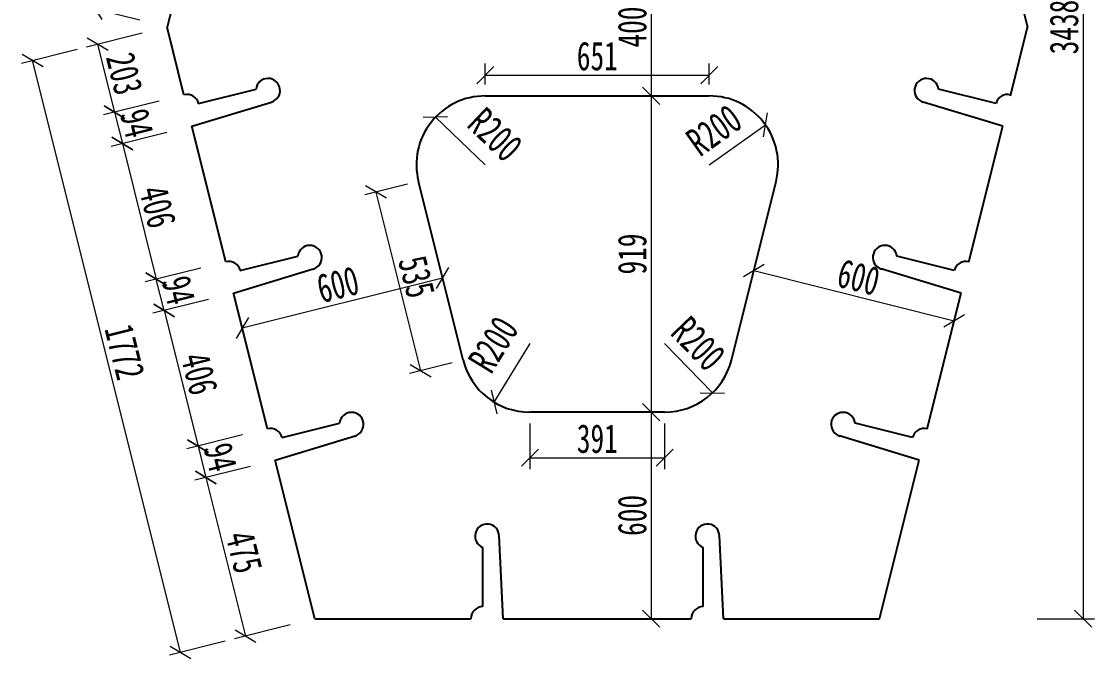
# Model space of a CAD drawing. Header units: millimetres. Extents: x -411717 to -116098, y 0 to 693159.
# Drawn here: x -177870 to -174752, y 354631 to 356482 of the extents above; entities that cross this region are included whole.
import ezdxf

# ---------------------------------------------------------------- set-up
doc = ezdxf.new("R2010")
doc.units = ezdxf.units.MM
doc.header["$LTSCALE"] = 2
doc.header["$PDMODE"] = 3
doc.header["$PDSIZE"] = -10
doc.layers.get('Defpoints').update_dxf_attribs({"color": 8, "lineweight": 9})
doc.layers.add('标注', color=4, linetype='Continuous', lineweight=13)
doc.layers.add('钢板粗线', color=1, linetype='Continuous', lineweight=25)
doc.styles.add('111', font='仿宋_GB2312.ttf', dxfattribs={"width": 0.7})
doc.dimstyles.new('200', dxfattribs={"dimscale": 0, "dimtxt": 2.5, "dimasz": 1.5, "dimexe": 1, "dimexo": 1, "dimgap": 0.4, "dimtad": 1, "dimdec": 0, "dimdsep": 46, "dimtxsty": '111', "dimblk": 'OBLIQUE', "dimcen": 0, "dimclrd": 256, "dimclre": 256, "dimclrt": 256, "dimadec": 1, "dimazin": 2, "dimtfac": 1, "dimtdec": 0, "dimtmove": 2, "dimatfit": 3, "dimfxl": 4, "dimfxlon": 1, "dimtolj": 1, "dimlwd": -1, "dimlwe": -1, "dimarcsym": 0})

# ---------------------------------------------------------------- blocks, each defined once
blk = doc.blocks.new('_Oblique')
at = {"color": 0, "linetype": 'ByBlock', "lineweight": -2}
blk.add_line((-0.5, -0.5), (0.5, 0.5), dxfattribs=at)
blk = doc.blocks.new('*D591')
at = {"layer": 'Defpoints', "color": 0, "transparency": 16777216}
for p in [(-177017, 358184.7), (-177837.3, 356563.3), (-177446.7, 356465.7)]:
    blk.add_point(p, dxfattribs=at)
at = {"layer": '标注', "transparency": 16777216}
for p, q in [((-177278.2, 358250), (-177439.9, 358290.4)), ((-177407.5, 358282.3), (-177837.3, 356563.3)), ((-177707.9, 356531), (-177869.6, 356571.4))]:
    blk.add_line(p, q, dxfattribs=at)
at = {"layer": '标注', "transparency": 16777216, "xscale": 50.00000000000006, "yscale": 50.00000000000006, "zscale": 50.00000000000006}
for p, rotation in [((-177407.5, 358282.3), 75.96375653207215), ((-177837.3, 356563.3), 255.9637565320722)]:
    blk.add_blockref('_Oblique', p, dxfattribs=dict(at, rotation=rotation))
at = {"layer": '标注', "transparency": 16777216, "insert": (-177675.8, 357436.2), "char_height": 83.33, "attachment_point": 5, "rotation": 75.9638, "style": '111'}
blk.add_mtext('\\A1;1772', dxfattribs=at)
blk = doc.blocks.new('*D597')
at = {"layer": 'Defpoints', "color": 0, "transparency": 16777216}
for p in [(-177397.5, 356662.6), (-177654.6, 356517.7), (-177446.7, 356465.7)]:
    blk.add_point(p, dxfattribs=at)
at = {"layer": '标注', "transparency": 16777216}
for p, q in [((-177605.4, 356714.6), (-177654.6, 356517.7)), ((-177476, 356682.3), (-177637.7, 356722.7)), ((-177525.3, 356485.3), (-177687, 356525.7))]:
    blk.add_line(p, q, dxfattribs=at)
at = {"layer": '标注', "transparency": 16777216, "xscale": 50.00000000000006, "yscale": 50.00000000000006, "zscale": 50.00000000000006}
for p, rotation in [((-177605.4, 356714.6), 75.96375653206152), ((-177654.6, 356517.7), 255.9637565320616)]:
    blk.add_blockref('_Oblique', p, dxfattribs=dict(at, rotation=rotation))
at = {"layer": '标注', "transparency": 16777216, "insert": (-177683.4, 356629.5), "char_height": 83.33, "attachment_point": 5, "rotation": 75.9638, "style": '111'}
blk.add_mtext('\\A1;203', dxfattribs=at)
blk = doc.blocks.new('*D598')
at = {"layer": 'Defpoints', "color": 0, "transparency": 16777216}
for p in [(-177446.7, 356465.7), (-177397.5, 356268.7), (-177599.2, 356218.3)]:
    blk.add_point(p, dxfattribs=at)
at = {"layer": '标注', "transparency": 16777216}
for p, q in [((-177519.1, 356447.6), (-177680.8, 356407.2)), ((-177648.5, 356415.3), (-177599.2, 356218.3)), ((-177469.9, 356250.6), (-177631.6, 356210.2))]:
    blk.add_line(p, q, dxfattribs=at)
at = {"layer": '标注', "transparency": 16777216, "xscale": 50.00000000000006, "yscale": 50.00000000000006, "zscale": 50.00000000000006}
for p, rotation in [((-177648.5, 356415.3), 104.0362434679304), ((-177599.2, 356218.3), 284.0362434679304)]:
    blk.add_blockref('_Oblique', p, dxfattribs=dict(at, rotation=rotation))
at = {"layer": '标注', "transparency": 16777216, "insert": (-177570.5, 356330.1), "char_height": 83.33, "attachment_point": 5, "rotation": 284.0362, "style": '111'}
blk.add_mtext('\\A1;203', dxfattribs=at)
blk = doc.blocks.new('*D599')
at = {"layer": 'Defpoints', "color": 0, "transparency": 16777216}
for p in [(-177397.5, 356268.7), (-177374.7, 356177.6), (-177576.4, 356127.1)]:
    blk.add_point(p, dxfattribs=at)
at = {"layer": '标注', "transparency": 16777216}
for p, q in [((-177469.9, 356250.6), (-177631.6, 356210.2)), ((-177599.2, 356218.3), (-177576.4, 356127.1)), ((-177447.1, 356159.5), (-177608.8, 356119))]:
    blk.add_line(p, q, dxfattribs=at)
at = {"layer": '标注', "transparency": 16777216, "xscale": 50.00000000000006, "yscale": 50.00000000000006, "zscale": 50.00000000000006}
for p, rotation in [((-177599.2, 356218.3), 104.0362434679093), ((-177576.4, 356127.1), 284.0362434679093)]:
    blk.add_blockref('_Oblique', p, dxfattribs=dict(at, rotation=rotation))
at = {"layer": '标注', "transparency": 16777216, "insert": (-177534.5, 356186.1), "char_height": 83.33, "attachment_point": 5, "rotation": 284.0362, "style": '111'}
blk.add_mtext('\\A1;94', dxfattribs=at)
blk = doc.blocks.new('*D600')
at = {"layer": 'Defpoints', "color": 0, "transparency": 16777216}
for p in [(-177374.7, 356177.6), (-177276.2, 355783.7), (-177478, 355733.2)]:
    blk.add_point(p, dxfattribs=at)
at = {"layer": '标注', "transparency": 16777216}
for p, q in [((-177447.1, 356159.5), (-177608.8, 356119)), ((-177576.4, 356127.1), (-177478, 355733.2)), ((-177348.6, 355765.6), (-177510.3, 355725.2))]:
    blk.add_line(p, q, dxfattribs=at)
at = {"layer": '标注', "transparency": 16777216, "xscale": 50.00000000000006, "yscale": 50.00000000000006, "zscale": 50.00000000000006}
for p, rotation in [((-177576.4, 356127.1), 104.0362434679224), ((-177478, 355733.2), 284.0362434679225)]:
    blk.add_blockref('_Oblique', p, dxfattribs=dict(at, rotation=rotation))
at = {"layer": '标注', "transparency": 16777216, "insert": (-177473.8, 355943.5), "char_height": 83.33, "attachment_point": 5, "rotation": 284.0362, "style": '111'}
blk.add_mtext('\\A1;406', dxfattribs=at)
blk = doc.blocks.new('*D601')
at = {"layer": 'Defpoints', "color": 0, "transparency": 16777216}
for p in [(-177276.2, 355783.7), (-177478, 355733.2), (-177253.4, 355692.5)]:
    blk.add_point(p, dxfattribs=at)
at = {"layer": '标注', "transparency": 16777216}
for p, q in [((-177348.6, 355765.6), (-177510.3, 355725.2)), ((-177455.2, 355642), (-177478, 355733.2)), ((-177325.8, 355674.4), (-177487.5, 355634))]:
    blk.add_line(p, q, dxfattribs=at)
at = {"layer": '标注', "transparency": 16777216, "xscale": 50.00000000000006, "yscale": 50.00000000000006, "zscale": 50.00000000000006}
for p, rotation in [((-177478, 355733.2), 104.0362434677286), ((-177455.2, 355642), 284.0362434677286)]:
    blk.add_blockref('_Oblique', p, dxfattribs=dict(at, rotation=rotation))
at = {"layer": '标注', "transparency": 16777216, "insert": (-177413.2, 355701), "char_height": 83.33, "attachment_point": 5, "rotation": 284.0362, "style": '111'}
blk.add_mtext('\\A1;94', dxfattribs=at)
blk = doc.blocks.new('*D602')
at = {"layer": 'Defpoints', "color": 0, "transparency": 16777216}
for p in [(-177253.4, 355692.5), (-177155, 355298.6), (-177356.7, 355248.2)]:
    blk.add_point(p, dxfattribs=at)
at = {"layer": '标注', "transparency": 16777216}
for p, q in [((-177325.8, 355674.4), (-177487.5, 355634)), ((-177455.2, 355642), (-177356.7, 355248.2)), ((-177227.3, 355280.5), (-177389, 355240.1))]:
    blk.add_line(p, q, dxfattribs=at)
at = {"layer": '标注', "transparency": 16777216, "xscale": 50.00000000000006, "yscale": 50.00000000000006, "zscale": 50.00000000000006}
for p, rotation in [((-177455.2, 355642), 104.0362434679285), ((-177356.7, 355248.2), 284.0362434679284)]:
    blk.add_blockref('_Oblique', p, dxfattribs=dict(at, rotation=rotation))
at = {"layer": '标注', "transparency": 16777216, "insert": (-177352.6, 355458.4), "char_height": 83.33, "attachment_point": 5, "rotation": 284.0362, "style": '111'}
blk.add_mtext('\\A1;406', dxfattribs=at)
blk = doc.blocks.new('*D603')
at = {"layer": 'Defpoints', "color": 0, "transparency": 16777216}
for p in [(-177155, 355298.6), (-177132.2, 355207.4), (-177333.9, 355157)]:
    blk.add_point(p, dxfattribs=at)
at = {"layer": '标注', "transparency": 16777216}
for p, q in [((-177227.3, 355280.5), (-177389, 355240.1)), ((-177356.7, 355248.2), (-177333.9, 355157)), ((-177204.5, 355189.3), (-177366.2, 355148.9))]:
    blk.add_line(p, q, dxfattribs=at)
at = {"layer": '标注', "transparency": 16777216, "xscale": 50.00000000000006, "yscale": 50.00000000000006, "zscale": 50.00000000000006}
for p, rotation in [((-177356.7, 355248.2), 104.0362434679179), ((-177333.9, 355157), 284.0362434679179)]:
    blk.add_blockref('_Oblique', p, dxfattribs=dict(at, rotation=rotation))
at = {"layer": '标注', "transparency": 16777216, "insert": (-177291.9, 355215.9), "char_height": 83.33, "attachment_point": 5, "rotation": 284.0362, "style": '111'}
blk.add_mtext('\\A1;94', dxfattribs=at)
blk = doc.blocks.new('*D604')
at = {"layer": 'Defpoints', "color": 0, "transparency": 16777216}
for p in [(-177132.2, 355207.4), (-177017, 354746.7), (-177218.7, 354696.3)]:
    blk.add_point(p, dxfattribs=at)
at = {"layer": '标注', "transparency": 16777216}
for p, q in [((-177204.5, 355189.3), (-177366.2, 355148.9)), ((-177333.9, 355157), (-177218.7, 354696.3)), ((-177089.4, 354728.6), (-177251.1, 354688.2))]:
    blk.add_line(p, q, dxfattribs=at)
at = {"layer": '标注', "transparency": 16777216, "xscale": 50.00000000000006, "yscale": 50.00000000000006, "zscale": 50.00000000000006}
for p, rotation in [((-177333.9, 355157), 104.0362434679282), ((-177218.7, 354696.3), 284.0362434679282)]:
    blk.add_blockref('_Oblique', p, dxfattribs=dict(at, rotation=rotation))
at = {"layer": '标注', "transparency": 16777216, "insert": (-177222.9, 354940), "char_height": 83.33, "attachment_point": 5, "rotation": 284.0362, "style": '111'}
blk.add_mtext('\\A1;475', dxfattribs=at)
blk = doc.blocks.new('*D605')
at = {"layer": 'Defpoints', "color": 0, "transparency": 16777216}
for p in [(-177446.7, 356465.7), (-177837.2, 356368.1), (-177017, 354746.7)]:
    blk.add_point(p, dxfattribs=at)
at = {"layer": '标注', "transparency": 16777216}
for p, q in [((-177707.9, 356400.4), (-177869.6, 356360)), ((-177407.5, 354649.1), (-177837.2, 356368.1)), ((-177278.1, 354681.4), (-177439.8, 354641))]:
    blk.add_line(p, q, dxfattribs=at)
at = {"layer": '标注', "transparency": 16777216, "xscale": 50.00000000000006, "yscale": 50.00000000000006, "zscale": 50.00000000000006}
for p, rotation in [((-177837.2, 356368.1), 104.0362434679269), ((-177407.5, 354649.1), 284.036243467927)]:
    blk.add_blockref('_Oblique', p, dxfattribs=dict(at, rotation=rotation))
at = {"layer": '标注', "transparency": 16777216, "insert": (-177569, 355521.9), "char_height": 83.33, "attachment_point": 5, "rotation": 284.0362, "style": '111'}
blk.add_mtext('\\A1;1772', dxfattribs=at)
blk = doc.blocks.new('*D606')
at = {"layer": 'Defpoints', "color": 0, "transparency": 16777216}
for p in [(-175376.5, 358184.7), (-175376.5, 354746.7), (-174785.5, 354746.7)]:
    blk.add_point(p, dxfattribs=at)
at = {"layer": '标注', "transparency": 16777216}
for p, q in [((-174918.9, 358184.7), (-174752.2, 358184.7)), ((-174785.5, 358184.7), (-174785.5, 354746.7)), ((-174918.9, 354746.7), (-174752.2, 354746.7))]:
    blk.add_line(p, q, dxfattribs=at)
at = {"layer": '标注', "transparency": 16777216, "xscale": 50.00000000000006, "yscale": 50.00000000000006, "zscale": 50.00000000000006}
for p, rotation in [((-174785.5, 358184.7), 90), ((-174785.5, 354746.7), 270)]:
    blk.add_blockref('_Oblique', p, dxfattribs=dict(at, rotation=rotation))
at = {"layer": '标注', "transparency": 16777216, "insert": (-174840.5, 356465.7), "char_height": 83.33, "attachment_point": 5, "rotation": 90, "style": '111'}
blk.add_mtext('\\A1;3438', dxfattribs=at)
blk = doc.blocks.new('*D646')
at = {"layer": 'Defpoints', "color": 0, "transparency": 16777216}
for p in [(-176314.6, 356665.7), (-176314.6, 356265.7), (-176040.1, 356265.7)]:
    blk.add_point(p, dxfattribs=at)
at = {"layer": '标注', "transparency": 16777216}
for p, q in [((-176173.4, 356665.7), (-176006.7, 356665.7)), ((-176040.1, 356665.7), (-176040.1, 356265.7)), ((-176173.4, 356265.7), (-176006.7, 356265.7))]:
    blk.add_line(p, q, dxfattribs=at)
at = {"layer": '标注', "transparency": 16777216, "xscale": 50.00000000000006, "yscale": 50.00000000000006, "zscale": 50.00000000000006}
for p, rotation in [((-176040.1, 356665.7), 90), ((-176040.1, 356265.7), 270)]:
    blk.add_blockref('_Oblique', p, dxfattribs=dict(at, rotation=rotation))
at = {"layer": '标注', "transparency": 16777216, "insert": (-176095.1, 356465.7), "char_height": 83.33, "attachment_point": 5, "rotation": 90, "style": '111'}
blk.add_mtext('\\A1;400', dxfattribs=at)
blk = doc.blocks.new('*D647')
at = {"layer": 'Defpoints', "color": 0, "transparency": 16777216}
for p in [(-176314.6, 356265.7), (-176314.6, 355346.7), (-176040.1, 355346.7)]:
    blk.add_point(p, dxfattribs=at)
at = {"layer": '标注', "transparency": 16777216}
for p, q in [((-176173.4, 356265.7), (-176006.7, 356265.7)), ((-176040.1, 356265.7), (-176040.1, 355346.7)), ((-176173.4, 355346.7), (-176006.7, 355346.7))]:
    blk.add_line(p, q, dxfattribs=at)
at = {"layer": '标注', "transparency": 16777216, "xscale": 50.00000000000006, "yscale": 50.00000000000006, "zscale": 50.00000000000006}
for p, rotation in [((-176040.1, 356265.7), 90), ((-176040.1, 355346.7), 270)]:
    blk.add_blockref('_Oblique', p, dxfattribs=dict(at, rotation=rotation))
at = {"layer": '标注', "transparency": 16777216, "insert": (-176095.1, 355806.2), "char_height": 83.33, "attachment_point": 5, "rotation": 90, "style": '111'}
blk.add_mtext('\\A1;919', dxfattribs=at)
blk = doc.blocks.new('*D648')
at = {"layer": 'Defpoints', "color": 0, "transparency": 16777216}
for p in [(-176223.8, 355346.7), (-176053.2, 354746.7), (-176040.1, 354746.7)]:
    blk.add_point(p, dxfattribs=at)
at = {"layer": '标注', "transparency": 16777216}
for p, q in [((-176173.4, 355346.7), (-176006.7, 355346.7)), ((-176040.1, 355346.7), (-176040.1, 354746.7)), ((-176040.1, 354746.7), (-176006.7, 354746.7))]:
    blk.add_line(p, q, dxfattribs=at)
at = {"layer": '标注', "transparency": 16777216, "xscale": 50.00000000000006, "yscale": 50.00000000000006, "zscale": 50.00000000000006}
for p, rotation in [((-176040.1, 355346.7), 90), ((-176040.1, 354746.7), 270)]:
    blk.add_blockref('_Oblique', p, dxfattribs=dict(at, rotation=rotation))
at = {"layer": '标注', "transparency": 16777216, "insert": (-176095.1, 355046.7), "char_height": 83.33, "attachment_point": 5, "rotation": 90, "style": '111'}
blk.add_mtext('\\A1;600', dxfattribs=at)
blk = doc.blocks.new('*D649')
at = {"layer": 'Defpoints', "color": 0, "transparency": 16777216}
for p in [(-175731.5, 355800.4), (-175149.4, 355654.8), (-175160, 355612.5)]:
    blk.add_point(p, dxfattribs=at)
at = {"layer": '标注', "transparency": 16777216}
for p, q in [((-175739.6, 355768), (-175750.2, 355725.6)), ((-175742.1, 355758), (-175160, 355612.5)), ((-175157.5, 355622.5), (-175168.1, 355580.1))]:
    blk.add_line(p, q, dxfattribs=at)
at = {"layer": '标注', "transparency": 16777216, "xscale": 50.00000000000006, "yscale": 50.00000000000006, "zscale": 50.00000000000006}
for p, rotation in [((-175742.1, 355758), 165.9637565320762), ((-175160, 355612.5), 345.9637565320762)]:
    blk.add_blockref('_Oblique', p, dxfattribs=dict(at, rotation=rotation))
at = {"layer": '标注', "transparency": 16777216, "insert": (-175437.7, 355738.6), "char_height": 83.33, "attachment_point": 5, "rotation": 345.9638, "style": '111'}
blk.add_mtext('\\A1;600', dxfattribs=at)
blk = doc.blocks.new('*D650')
at = {"layer": 'Defpoints', "color": 0, "transparency": 16777216}
for p in [(-176652.1, 355761.2), (-176646, 355736.8), (-177234.2, 355615.7)]:
    blk.add_point(p, dxfattribs=at)
at = {"layer": '标注', "transparency": 16777216}
for p, q in [((-177228.1, 355591.3), (-176646, 355736.8)), ((-176646, 355736.8), (-176637.9, 355704.4)), ((-177228.1, 355591.3), (-177220, 355558.9))]:
    blk.add_line(p, q, dxfattribs=at)
at = {"layer": '标注', "transparency": 16777216, "xscale": 50.00000000000006, "yscale": 50.00000000000006, "zscale": 50.00000000000006}
for p, rotation in [((-176646, 355736.8), 14.03624346792851), ((-177228.1, 355591.3), 194.0362434679285)]:
    blk.add_blockref('_Oblique', p, dxfattribs=dict(at, rotation=rotation))
at = {"layer": '标注', "transparency": 16777216, "insert": (-176950.4, 355717.4), "char_height": 83.33, "attachment_point": 5, "rotation": 14.0362, "style": '111'}
blk.add_mtext('\\A1;600', dxfattribs=at)
blk = doc.blocks.new('*D653')
at = {"layer": 'Defpoints', "color": 0, "transparency": 16777216}
for p in [(-175871.3, 356326.1), (-176522.1, 356265.7), (-175871.3, 356265.7)]:
    blk.add_point(p, dxfattribs=at)
at = {"layer": '标注', "transparency": 16777216}
for p, q in [((-176522.1, 356299), (-176522.1, 356359.4)), ((-175871.3, 356299), (-175871.3, 356359.4)), ((-176522.1, 356326.1), (-175871.3, 356326.1))]:
    blk.add_line(p, q, dxfattribs=at)
at = {"layer": '标注', "transparency": 16777216, "xscale": 50.00000000000006, "yscale": 50.00000000000006, "zscale": 50.00000000000006, "rotation": 180}
blk.add_blockref('_Oblique', (-176522.1, 356326.1), dxfattribs=at)
at = {"layer": '标注', "transparency": 16777216, "xscale": 50.00000000000006, "yscale": 50.00000000000006, "zscale": 50.00000000000006}
blk.add_blockref('_Oblique', (-175871.3, 356326.1), dxfattribs=at)
at = {"layer": '标注', "transparency": 16777216, "insert": (-176196.7, 356381.1), "char_height": 83.33, "attachment_point": 5, "style": '111'}
blk.add_mtext('\\A1;651', dxfattribs=at)
blk = doc.blocks.new('*D654')
at = {"layer": 'Defpoints', "color": 0, "transparency": 16777216}
for p in [(-176716.1, 356017.2), (-176586.4, 355498.2), (-176710.1, 355467.3)]:
    blk.add_point(p, dxfattribs=at)
at = {"layer": '标注', "transparency": 16777216}
for p, q in [((-176748.5, 356009.1), (-176872.2, 355978.2)), ((-176839.8, 355986.3), (-176710.1, 355467.3)), ((-176618.7, 355490.1), (-176742.4, 355459.2))]:
    blk.add_line(p, q, dxfattribs=at)
at = {"layer": '标注', "transparency": 16777216, "xscale": 50.00000000000006, "yscale": 50.00000000000006, "zscale": 50.00000000000006}
for p, rotation in [((-176839.8, 355986.3), 104.0362434679371), ((-176710.1, 355467.3), 284.0362434679371)]:
    blk.add_blockref('_Oblique', p, dxfattribs=dict(at, rotation=rotation))
at = {"layer": '标注', "transparency": 16777216, "insert": (-176721.6, 355740.1), "char_height": 83.33, "attachment_point": 5, "rotation": 284.0362, "style": '111'}
blk.add_mtext('\\A1;535', dxfattribs=at)
blk = doc.blocks.new('*D655')
at = {"layer": 'Defpoints', "color": 0, "transparency": 16777216}
for p in [(-176392.4, 355346.7), (-176001.1, 355346.7), (-176001.1, 355214.4)]:
    blk.add_point(p, dxfattribs=at)
at = {"layer": '标注', "transparency": 16777216}
for p, q in [((-176392.4, 355313.4), (-176392.4, 355181.1)), ((-176001.1, 355313.4), (-176001.1, 355181.1)), ((-176392.4, 355214.4), (-176001.1, 355214.4))]:
    blk.add_line(p, q, dxfattribs=at)
at = {"layer": '标注', "transparency": 16777216, "xscale": 50.00000000000006, "yscale": 50.00000000000006, "zscale": 50.00000000000006, "rotation": 180}
blk.add_blockref('_Oblique', (-176392.4, 355214.4), dxfattribs=at)
at = {"layer": '标注', "transparency": 16777216, "xscale": 50.00000000000006, "yscale": 50.00000000000006, "zscale": 50.00000000000006}
blk.add_blockref('_Oblique', (-176001.1, 355214.4), dxfattribs=at)
at = {"layer": '标注', "transparency": 16777216, "insert": (-176196.7, 355269.4), "char_height": 83.33, "attachment_point": 5, "style": '111'}
blk.add_mtext('\\A1;391', dxfattribs=at)
blk = doc.blocks.new('*D786')
at = {"layer": 'Defpoints', "color": 0, "transparency": 16777216}
for p in [(-176666.8, 356203.7), (-176522.1, 356065.7)]:
    blk.add_point(p, dxfattribs=at)
at = {"layer": '标注', "transparency": 16777216}
blk.add_line((-176522.1, 356065.7), (-176666.8, 356203.7), dxfattribs=at)
at = {"layer": '标注', "transparency": 16777216, "xscale": 50.00000000000008, "yscale": 50.00000000000008, "zscale": 50.00000000000008, "rotation": 136.3499826467483}
blk.add_blockref('_Oblique', (-176666.8, 356203.7), dxfattribs=at)
at = {"layer": '标注', "transparency": 16777216, "insert": (-176493.6, 356153.1), "char_height": 83.33, "attachment_point": 5, "rotation": 316.35, "style": '111'}
blk.add_mtext('\\A1;R200', dxfattribs=at)
blk = doc.blocks.new('*D787')
at = {"layer": 'Defpoints', "color": 0, "transparency": 16777216}
for p in [(-175708.3, 356181.5), (-175871.3, 356065.7)]:
    blk.add_point(p, dxfattribs=at)
at = {"layer": '标注', "transparency": 16777216}
blk.add_line((-175871.3, 356065.7), (-175708.3, 356181.5), dxfattribs=at)
at = {"layer": '标注', "transparency": 16777216, "xscale": 50.00000000000008, "yscale": 50.00000000000008, "zscale": 50.00000000000008, "rotation": 35.38320387277464}
blk.add_blockref('_Oblique', (-175708.3, 356181.5), dxfattribs=at)
at = {"layer": '标注', "transparency": 16777216, "insert": (-175857.5, 356165.8), "char_height": 83.33, "attachment_point": 5, "rotation": 35.3832, "style": '111'}
blk.add_mtext('\\A1;R200', dxfattribs=at)
blk = doc.blocks.new('*D788')
at = {"layer": 'Defpoints', "color": 0, "transparency": 16777216}
for p in [(-176392.4, 355546.7), (-176496.9, 355376.2)]:
    blk.add_point(p, dxfattribs=at)
at = {"layer": '标注', "transparency": 16777216}
blk.add_line((-176392.4, 355546.7), (-176496.9, 355376.2), dxfattribs=at)
at = {"layer": '标注', "transparency": 16777216, "xscale": 50.00000000000008, "yscale": 50.00000000000008, "zscale": 50.00000000000008, "rotation": 238.4833352865154}
blk.add_blockref('_Oblique', (-176496.9, 355376.2), dxfattribs=at)
at = {"layer": '标注', "transparency": 16777216, "insert": (-176498.7, 355543.1), "char_height": 83.33, "attachment_point": 5, "rotation": 58.4833, "style": '111'}
blk.add_mtext('\\A1;R200', dxfattribs=at)
blk = doc.blocks.new('*D789')
at = {"layer": 'Defpoints', "color": 0, "transparency": 16777216}
for p in [(-176001.1, 355546.7), (-175862.5, 355402.5)]:
    blk.add_point(p, dxfattribs=at)
at = {"layer": '标注', "transparency": 16777216}
blk.add_line((-176001.1, 355546.7), (-175862.5, 355402.5), dxfattribs=at)
at = {"layer": '标注', "transparency": 16777216, "xscale": 50.00000000000008, "yscale": 50.00000000000008, "zscale": 50.00000000000008, "rotation": 313.8516364444845}
blk.add_blockref('_Oblique', (-175862.5, 355402.5), dxfattribs=at)
at = {"layer": '标注', "transparency": 16777216, "insert": (-175903.3, 355545.6), "char_height": 83.33, "attachment_point": 5, "rotation": 313.8516, "style": '111'}
blk.add_mtext('\\A1;R200', dxfattribs=at)

msp = doc.modelspace()

# ---------------------------------------------------------------- linework, layer by layer
at = {"layer": '钢板粗线'}
for p, q in [((-177397.5, 356662.6), (-177446.7, 356465.7)), ((-174996, 356662.6), (-174946.7, 356465.7)), ((-177397.5, 356268.7), (-177446.7, 356465.7)), ((-174996.7, 356265.7), (-174946.7, 356465.7)), ((-177355, 356243.3), (-177188.1, 356285)), ((-176522.1, 356265.7), (-175871.3, 356265.7)), ((-175038.4, 356243.3), (-175205.4, 356285)), ((-177374.7, 356177.6), (-177143.1, 356247.9)), ((-175018.8, 356177.6), (-175250.4, 356247.9)), ((-177276.2, 355783.7), (-177374.7, 356177.6)), ((-175117.2, 355783.7), (-175018.8, 356177.6)), ((-176586.4, 355498.2), (-176716.1, 356017.2)), ((-175807.1, 355498.2), (-175677.3, 356017.2)), ((-177233.8, 355758.2), (-177066.8, 355800)), ((-175159.7, 355758.2), (-175326.7, 355800)), ((-177253.4, 355692.5), (-177021.8, 355762.8)), ((-175140, 355692.5), (-175371.6, 355762.8)), ((-177155, 355298.6), (-177253.4, 355692.5)), ((-175238.5, 355298.6), (-175140, 355692.5)), ((-176001.1, 355346.7), (-176392.4, 355346.7)), ((-177112.5, 355273.1), (-176945.5, 355314.9)), ((-175280.9, 355273.1), (-175447.9, 355314.9)), ((-177132.2, 355207.4), (-176900.6, 355277.7)), ((-175261.3, 355207.4), (-175492.9, 355277.7)), ((-177017, 354746.7), (-177132.2, 355207.4)), ((-175376.5, 354746.7), (-175261.3, 355207.4)), ((-176470, 354746.7), (-176482, 354988.4)), ((-175829.8, 354746.7), (-175841.8, 354988.4)), ((-176529, 354781.7), (-176529, 354953.8)), ((-175888.8, 354781.7), (-175888.8, 354953.8)), ((-177017, 354746.7), (-176564, 354746.7)), ((-176470, 354746.7), (-175923.8, 354746.7)), ((-175829.8, 354746.7), (-175376.5, 354746.7))]:
    msp.add_line(p, q, dxfattribs=at)
for centre, radius, start, end in [((-177153.3, 356281.4), 35, 284.0362, 173.9852), ((-175240.2, 356281.4), 35, 6.0148, 255.9638), ((-177389, 356234.8), 35, 14.0362, 104.0362), ((-176522.1, 356065.7), 200, 90, 194.0362), ((-175871.3, 356065.7), 200, 345.9638, 90), ((-175004.4, 356234.8), 35, 75.9638, 165.9638), ((-177032, 355796.3), 35, 284.0362, 173.9852), ((-175361.5, 355796.3), 35, 6.0148, 255.9638), ((-177267.7, 355749.7), 35, 14.0362, 104.0362), ((-175125.7, 355749.7), 35, 75.9638, 165.9638), ((-176392.4, 355546.7), 200, 194.0362, 270), ((-176001.1, 355546.7), 200, 270, 345.9638), ((-176910.7, 355311.2), 35, 284.0362, 173.9852), ((-175482.7, 355311.2), 35, 6.0148, 255.9638), ((-177146.5, 355264.6), 35, 14.0362, 104.0362), ((-175247, 355264.6), 35, 75.9638, 165.9638), ((-176517, 354986.7), 35, 0, 249.949), ((-175876.8, 354986.7), 35, 0, 249.949), ((-176529, 354746.7), 35, 90, 180), ((-175888.8, 354746.7), 35, 90, 180)]:
    msp.add_arc(centre, radius, start, end, dxfattribs=at)

# ---------------------------------------------------------------- dimensions: what is measured, and where the dimension line sits
at = {"layer": '标注'}
for p1, p2, distance, picture, middle in [((-177017, 358184.7), (-177446.7, 356465.7), -402.6, '*D591', (-177675.8, 357436.2)), ((-177397.5, 356662.6), (-177446.7, 356465.7), -214.3, '*D597', (-177683.4, 356629.5)), ((-177017, 354746.7), (-177446.7, 356465.7), 402.5, '*D605', (-177569, 355521.9)), ((-177446.7, 356465.7), (-177397.5, 356268.7), -207.9, '*D598', (-177570.5, 356330.1)), ((-176522.1, 356265.7), (-175871.3, 356265.7), 60.4, '*D653', (-176196.7, 356381.1)), ((-177397.5, 356268.7), (-177374.7, 356177.6), -207.9, '*D599', (-177534.5, 356186.1)), ((-177374.7, 356177.6), (-177276.2, 355783.7), -207.9, '*D600', (-177473.8, 355943.5)), ((-176716.1, 356017.2), (-176586.4, 355498.2), -127.5, '*D654', (-176721.6, 355740.1)), ((-177234.2, 355615.7), (-176652.1, 355761.2), -25.2, '*D650', (-176950.4, 355717.4)), ((-175731.5, 355800.4), (-175149.4, 355654.8), -43.7, '*D649', (-175437.7, 355738.6)), ((-177253.4, 355692.5), (-177276.2, 355783.7), 207.9, '*D601', (-177413.2, 355701)), ((-177253.4, 355692.5), (-177155, 355298.6), -207.9, '*D602', (-177352.6, 355458.4)), ((-176392.4, 355346.7), (-176001.1, 355346.7), -132.3, '*D655', (-176196.7, 355269.4)), ((-177155, 355298.6), (-177132.2, 355207.4), -207.9, '*D603', (-177291.9, 355215.9)), ((-177132.2, 355207.4), (-177017, 354746.7), -207.9, '*D604', (-177222.9, 354940))]:
    dim = msp.add_aligned_dim(p1=p1, p2=p2, distance=distance, dimstyle='200', override={"dimscale": 33.333333, "dimadec": 3, "dimarcsym": 1}, dxfattribs=at)
    dim.commit()
    dim.dimension.update_dxf_attribs({"geometry": picture, "text_midpoint": middle})
for base, p1, p2, picture, middle in [((-174785.5, 354746.7), (-175376.5, 358184.7), (-175376.5, 354746.7), '*D606', (-174840.5, 356465.7)), ((-176040.1, 356265.7), (-176314.6, 356665.7), (-176314.6, 356265.7), '*D646', (-176095.1, 356465.7)), ((-176040.1, 355346.7), (-176314.6, 356265.7), (-176314.6, 355346.7), '*D647', (-176095.1, 355806.2)), ((-176040.1, 354746.7), (-176223.8, 355346.7), (-176053.2, 354746.7), '*D648', (-176095.1, 355046.7))]:
    dim = msp.add_linear_dim(base=base, p1=p1, p2=p2, angle=90, dimstyle='200', override={"dimscale": 33.333333, "dimadec": 3, "dimarcsym": 1}, dxfattribs=at)
    dim.commit()
    dim.dimension.update_dxf_attribs({"geometry": picture, "text_midpoint": middle})
for center, mpoint, picture, middle in [((-176522.1, 356065.7), (-176666.8, 356203.7), '*D786', (-176493.6, 356153.1)), ((-175871.3, 356065.7), (-175708.3, 356181.5), '*D787', (-175857.5, 356165.8)), ((-176392.4, 355546.7), (-176496.9, 355376.2), '*D788', (-176498.7, 355543.1)), ((-176001.1, 355546.7), (-175862.5, 355402.5), '*D789', (-175903.3, 355545.6))]:
    dim = msp.add_radius_dim(center=center, mpoint=mpoint, dimstyle='200', override={"dimscale": 33.333333, "dimadec": 3, "dimarcsym": 1}, dxfattribs=at)
    dim.commit()
    dim.dimension.update_dxf_attribs({"geometry": picture, "text_midpoint": middle, "dimtype": 164})

doc.saveas('drawing.dxf')
